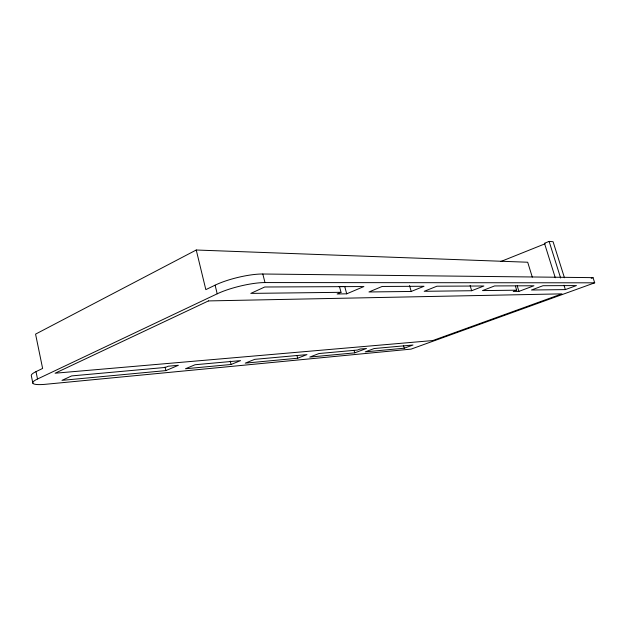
<?xml version="1.0" encoding="UTF-8"?>
<svg xmlns="http://www.w3.org/2000/svg" width="626" height="626" viewBox="0 0 626 626"><rect width="100%" height="100%" fill="white"/><g stroke="black" fill="none" stroke-linecap="round" stroke-linejoin="round"><path stroke-width="0.94" d="M532.288 277.099L527.695 262.231L196.243 250.009L35.565 334.127L42.623 368.44L36.011 371.633A29.641 5.141 -12 0 0 31.37 375.913L32.849 383.175M36.011 371.633L37.513 379.004A29.68 4.945 -12.2 0 0 45.972 384.247L411.102 349.112L594.7 282.819L593.041 277.647L262.81 274.008A33.874 7.543 -13.7 0 0 215.101 285.166L205.837 289.635L196.243 250.009M37.513 379.004L217.206 293.805A33.929 7.254 -13.8 0 1 264.986 282.569L594.7 282.819M341.029 292.311L337.14 293.97L346.71 293.829L363.886 286.544L264.712 286.998L250.807 293.398L341.029 292.311L339.527 286.739M165.874 370.6L178.379 365.294L168.269 366.202L165.397 367.431L71.638 375.913L61.974 380.365L165.874 370.6L165.045 366.977M231.064 364.481L240.564 360.623L195.085 364.739L185.484 368.761L231.064 364.481L230.243 361.116M411.204 291.458L424.021 286.27L382.134 286.458L368.964 291.974L411.204 291.458L409.529 285.573M564.449 277.772L553.079 241.706L549.119 241.409L544.471 243.271L555.285 277.756M500.886 261.496L545.168 243.749M297.671 358.221L306.959 354.613L254.727 359.347L245.259 363.143L297.671 358.221L296.974 355.505M471.652 290.73L483.875 285.996L436.909 286.207L424.209 291.301L471.652 290.73L470.103 285.472M516.661 290.19L513.257 291.466L518.915 291.387L533.939 285.761L494.587 285.941L482.49 290.597L516.661 290.19L515.425 286.121M354.754 352.853L366.468 348.471L360.099 349.042L357.407 350.051L319.017 353.526L309.784 357.078L354.754 352.853L354.081 350.341M591.21 278.32L593.041 277.647M404.224 348.205L412.988 345.02L374.184 348.533L365.208 351.875L404.224 348.205L403.441 345.388M565.356 289.603L576.436 285.566L542.985 285.722L531.466 290.01L565.356 289.603L563.987 285.253M338.987 286.551L344.738 286.528L346.71 293.829M549.119 241.409L560.638 278.022M517.201 285.761L518.915 291.387M262.81 274.008L264.986 282.569M215.101 285.166L217.206 293.805M208.45 300.918L55.104 373.213L432.793 340.552L561.905 293.86L208.45 300.918"/></g></svg>
